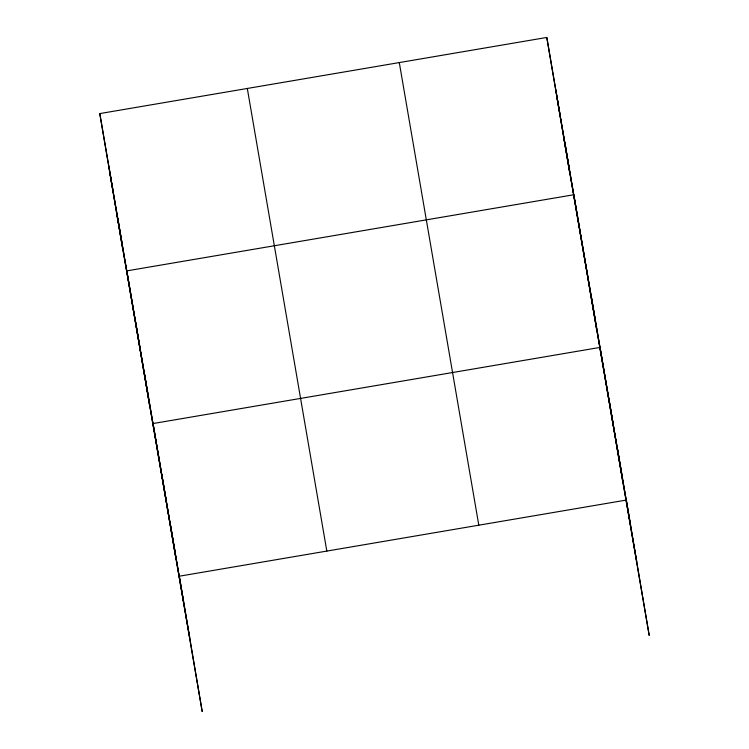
<?xml version="1.0" encoding="UTF-8"?>
<svg xmlns="http://www.w3.org/2000/svg" width="749" height="749" viewBox="0 0 749 749"><rect width="100%" height="100%" fill="white"/><g stroke="black" fill="none" stroke-linecap="round" stroke-linejoin="round"><path stroke-width="1.12" d="M122.686 248.93L99.795 113.586L546.798 37.45L630.592 525.367M557.219 99.065L636.734 561.684M563.548 136.477L649.205 635.414L626.314 500.07L179.311 576.206L202.202 711.55L116.544 212.613M399.292 62.57L478.798 525.199M247.31 88.457L326.817 551.077M99.795 113.586L183.589 601.503M110.215 175.191L189.731 637.82M617.569 449.185L621.848 474.482M608.825 398.29L613.103 423.588M622.962 482.749L600.071 347.405L153.068 423.541L175.959 558.885M591.326 296.52L595.605 321.817M596.728 330.084L573.837 194.74L126.834 270.876L149.725 406.22M564.821 142.31L569.1 167.607M555.814 89.88L560.093 115.177M546.798 37.45L569.689 172.794M170.566 525.311L174.845 550.609M161.812 474.426L166.091 499.723M135.578 321.761L139.857 347.059M144.323 372.646L148.602 397.944M117.818 218.446L122.096 243.743M108.811 166.016L113.09 191.313"/></g></svg>
